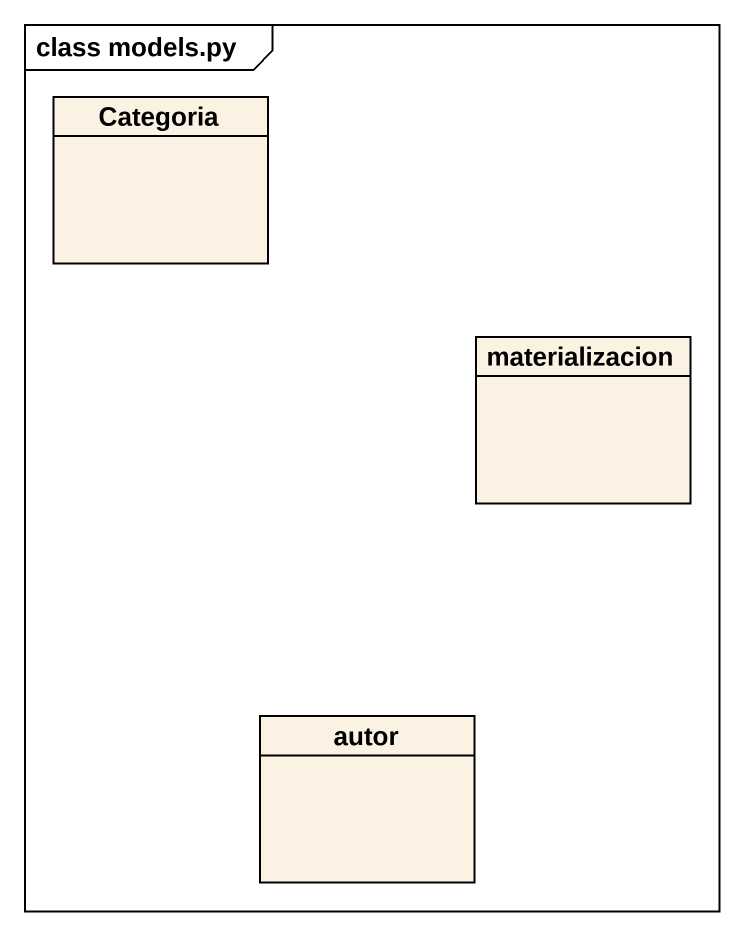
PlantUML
@startuml
mainframe class models.py
hide circle
hide empty members
class Categoria
class materializacion
class autor
@enduml
